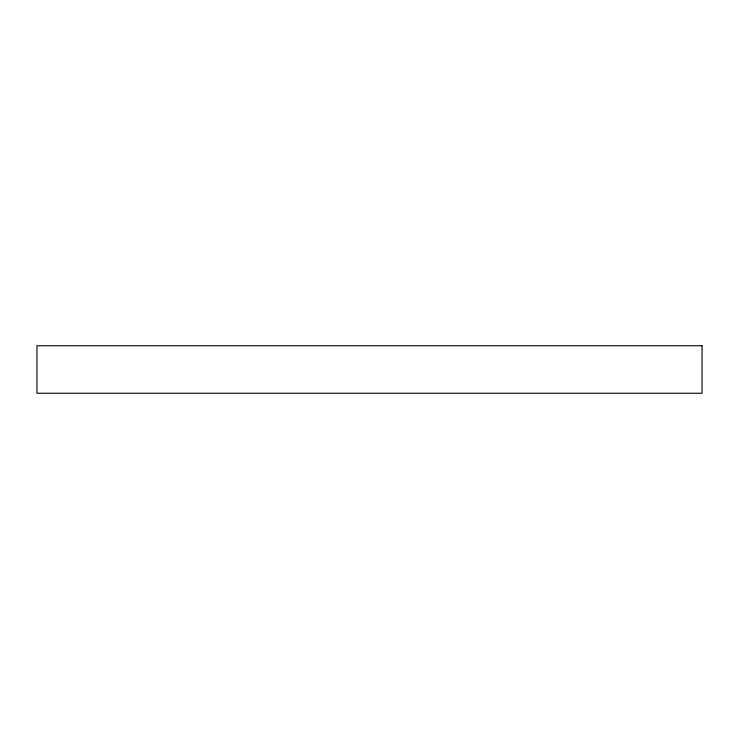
<?xml version="1.0" encoding="UTF-8"?>
<svg xmlns="http://www.w3.org/2000/svg" width="739" height="739" viewBox="0 0 739 739"><rect width="100%" height="100%" fill="white"/><g stroke="black" fill="none" stroke-linecap="round" stroke-linejoin="round"><path stroke-width="1.11" d="M702.05 345.75L36.95 345.75L36.95 393.25L702.05 393.25L702.05 345.75"/></g></svg>
